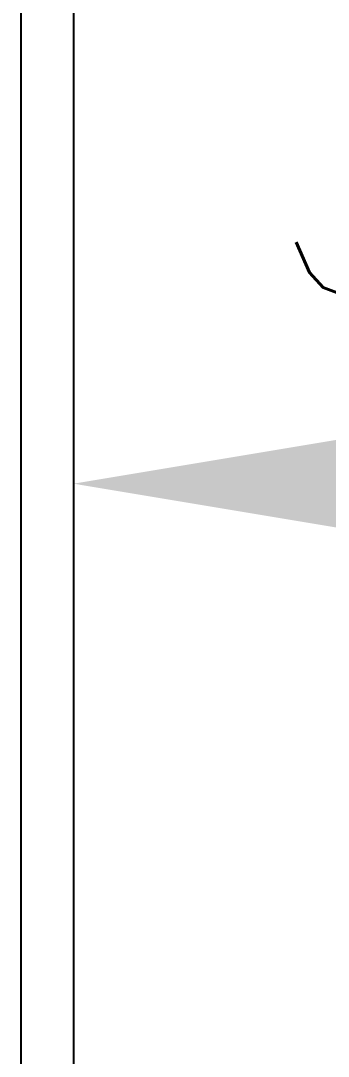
# Model space of a CAD drawing. Header units: millimetres. Extents: x 10462777 to 22643323, y 453826 to 1389191.
# Drawn here: x 11232538 to 11233119, y 609812 to 611766 of the extents above; entities that cross this region are included whole.
import ezdxf

# ---------------------------------------------------------------- set-up
doc = ezdxf.new("R2010")
doc.units = ezdxf.units.MM
doc.header["$LTSCALE"] = 200
doc.header["$MEASUREMENT"] = 0
doc.header["$PDMODE"] = 35
doc.header["$PDSIZE"] = -5
doc.layers.get('0').update_dxf_attribs({"linetype": 'CONTINUOUS'})
doc.layers.get('DEFPOINTS').update_dxf_attribs({"linetype": 'CONTINUOUS'})
doc.layers.add('AM_5', color=3, linetype='CONTINUOUS', lineweight=15)
doc.styles.add('굴림', font='txt.shx ', dxfattribs={"bigfont": ' whgtxt.shx'})
doc.dimstyles.new('200$0', dxfattribs={"dimscale": 200, "dimtxt": 7, "dimasz": 1, "dimexe": 2, "dimexo": 2, "dimgap": 1, "dimtad": 1, "dimdec": 0, "dimdsep": 46, "dimlunit": 6, "dimtxsty": '굴림', "dimblk": 'DIMDOT', "dimcen": 1, "dimclrd": 4, "dimclre": 4, "dimclrt": 4, "dimadec": 0, "dimazin": 0, "dimtfac": 1, "dimtdec": 0, "dimtmove": 2, "dimatfit": 3, "dimldrblk": 'DIMDOT', "dimfxl": 1, "dimtolj": 1, "dimtzin": 0, "dimlwd": -1, "dimarcsym": 0})

# ---------------------------------------------------------------- blocks, each defined once
blk = doc.blocks.new('*D328')
at = {"layer": 'AM_5', "color": 4, "linetype": 'ByBlock', "lineweight": -2, "transparency": 16777216}
for p, q in [((11232637.9, 611930.8), (11232637.9, 610492.3)), ((11235637.9, 611930.8), (11235637.9, 610492.3))]:
    blk.add_line(p, q, dxfattribs=at)
at = {"layer": 'AM_5', "color": 4, "linetype": 'ByBlock', "transparency": 16777216}
blk.add_line((11233237.9, 610892.3), (11235037.9, 610892.3), dxfattribs=at)
at = {"layer": 'AM_5', "color": 4, "transparency": 16777216}
for points in [[(11233237.9, 610992.3), (11233237.9, 610792.3), (11232637.9, 610892.3)], [(11235037.9, 610992.3), (11235037.9, 610792.3), (11235637.9, 610892.3)]]:
    blk.add_solid(points, dxfattribs=at)
at = {"layer": 'DEFPOINTS', "color": 0, "transparency": 16777216}
for p in [(11232637.9, 612330.8), (11235637.9, 612330.8), (11235637.9, 610892.3)]:
    blk.add_point(p, dxfattribs=at)
at = {"layer": 'AM_5', "color": 4, "transparency": 16777216, "insert": (11234137.9, 611442.3), "char_height": 600, "attachment_point": 5, "style": '굴림', "bg_fill": 3, "box_fill_scale": 1.25, "bg_fill_color": 256, "bg_fill_true_color": 13158600, "bg_fill_transparency": 0}
blk.add_mtext('\\A1;3,000', dxfattribs=at)
blk = doc.blocks.new('DIMDOT')
at = {"color": 4}
blk.add_line((-2, 0), (2, 0), dxfattribs=at)
at = {"color": 7}
for radius in [0.5, 0.25]:
    blk.add_circle((0, 0), radius, dxfattribs=at)

msp = doc.modelspace()

# ---------------------------------------------------------------- linework, layer by layer
at = {"ltscale": 10}
for p, q in [((11232637.9431, 612330.80627), (11232637.9431, 592006.96356)), ((11232537.9431, 612289.38492), (11232537.9431, 592048.38492))]:
    msp.add_line(p, q, dxfattribs=at)

# ---------------------------------------------------------------- next in the draw order: dimensions: what is measured, and where the dimension line sits
at = {"layer": 'AM_5'}
dim = msp.add_aligned_dim(p1=(11232637.9431, 612330.80627), p2=(11235637.9431, 612330.80627), distance=-1438.50291, dimstyle='200$0', override={"dimtxt": 3, "dimasz": 3, "dimsah": 1, "dimfxl": 2, "dimtfill": 1, "dimarcsym": 1}, dxfattribs=at)
dim.commit()
dim.dimension.update_dxf_attribs({"geometry": '*D328', "text_midpoint": (11234137.9431, 611442.30337)})

doc.saveas('drawing.dxf')
